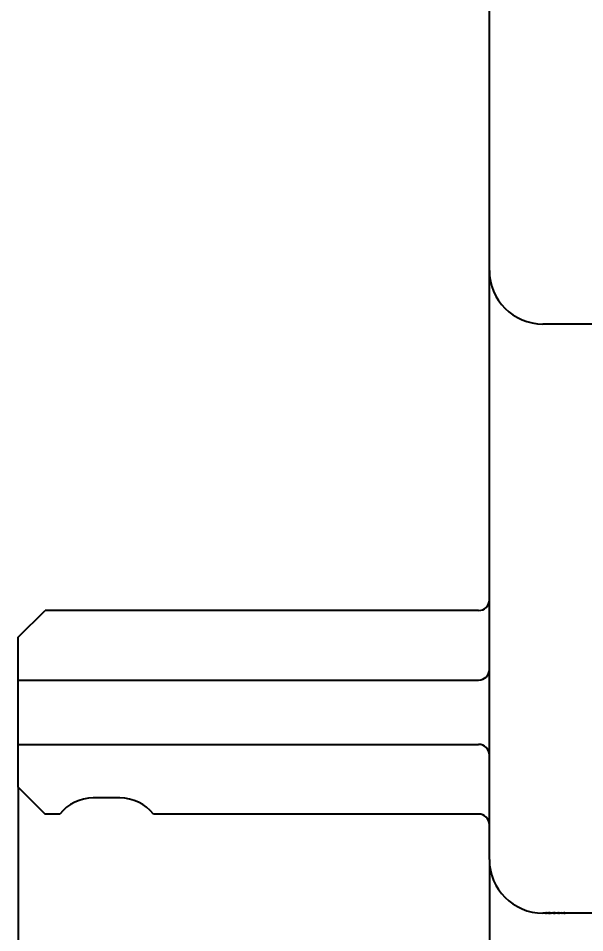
# Model space of a CAD drawing. Extents: x 0 to 420, y 0 to 297.
# Drawn here: x 134.46 to 145.04, y 171.26 to 188.34 of the extents above; entities that cross this region are included whole.
import ezdxf
from ezdxf.enums import TextEntityAlignment as Align

# ---------------------------------------------------------------- set-up
doc = ezdxf.new("R2010")
doc.units = 0
doc.header["$LTSCALE"] = 23.1
doc.layers.add('10000_FRONT', color=7, linetype='CONTINUOUS')
doc.layers.add('10100_DIM_FRONT', color=7, linetype='CONTINUOUS')
doc.dimstyles.get("Standard").update_dxf_attribs({"dimtxt": 2.5, "dimasz": 2.5, "dimexe": 1.25, "dimexo": 0.625, "dimtad": 1, "dimcen": 2.5, "dimazin": 3, "dimtfac": 1, "dimtmove": 0, "dimatfit": 3})

# ---------------------------------------------------------------- blocks, each defined once
blk = doc.blocks.new('*D0')
at = {"layer": '10100_DIM_FRONT', "color": 7, "linetype": 'CONTINUOUS'}
for p, q in [((134.462, 173.977), (134.462, 154.233)), ((178.762, 172.627), (178.762, 154.233)), ((134.462, 156.233), (156.612, 156.233)), ((178.762, 156.233), (156.612, 156.233))]:
    blk.add_line(p, q, dxfattribs=at)
for points in [[(137.962, 156.733), (134.462, 156.233), (137.962, 155.733)], [(175.262, 155.733), (178.762, 156.233), (175.262, 156.733)]]:
    blk.add_solid(points, dxfattribs=at)
blk.add_text('44.3', height=3.5, dxfattribs=at).set_placement((151.579, 157.108), (161.579, 157.108), align=Align.FIT)
blk = doc.blocks.new('*D1')
at = {"layer": '10100_DIM_FRONT', "color": 7, "linetype": 'CONTINUOUS'}
for p, q in [((143.262, 172.627), (143.262, 162.059)), ((178.762, 172.627), (178.762, 162.059)), ((143.262, 164.059), (161.012, 164.059)), ((178.762, 164.059), (161.012, 164.059))]:
    blk.add_line(p, q, dxfattribs=at)
for points in [[(146.762, 164.559), (143.262, 164.059), (146.762, 163.559)], [(175.262, 163.559), (178.762, 164.059), (175.262, 164.559)]]:
    blk.add_solid(points, dxfattribs=at)
blk.add_text('35.5', height=3.5, dxfattribs=at).set_placement((156.044, 164.934), (165.544, 164.934), align=Align.FIT)

msp = doc.modelspace()

# ---------------------------------------------------------------- linework, layer by layer
at = {"layer": '10000_FRONT', "color": 7, "linetype": 'CONTINUOUS'}
for p, q in [((143.262, 172.627), (143.262, 260.627)), ((177.762, 182.627), (144.262, 182.627)), ((134.462, 176.777), (134.962, 177.277)), ((143.062, 177.277), (134.962, 177.277)), ((134.462, 173.977), (134.462, 176.777)), ((134.462, 175.977), (143.062, 175.977)), ((134.462, 174.777), (143.062, 174.777)), ((134.462, 173.977), (134.962, 173.477)), ((136.362, 173.777), (135.862, 173.777)), ((135.238, 173.477), (134.962, 173.477)), ((143.062, 173.477), (136.987, 173.477)), ((177.762, 171.627), (144.262, 171.627))]:
    msp.add_line(p, q, dxfattribs=at)
for centre, radius, start, end in [((144.262, 183.627), 1, 180, 270), ((143.062, 177.477), 0.2, 270, 360), ((143.062, 176.177), 0.2, 270, 360), ((143.062, 174.577), 0.2, 0, 90), ((135.862, 172.977), 0.8, 90, 141.3178), ((136.362, 172.977), 0.8, 38.6822, 90), ((143.062, 173.277), 0.2, 0, 90), ((144.262, 172.627), 1, 180, 270)]:
    msp.add_arc(centre, radius, start, end, dxfattribs=at)

# ---------------------------------------------------------------- texts
msp.add_text('SIEMENS AG', height=0.05, dxfattribs=at).set_placement((144.301, 171.602), (144.687, 171.602), align=Align.FIT)

# ---------------------------------------------------------------- dimensions: what is measured, and where the dimension line sits
at = {"layer": '10100_DIM_FRONT', "color": 7, "linetype": 'CONTINUOUS'}
dim = msp.add_linear_dim(base=(134.462, 156.233), p1=(178.762, 172.627), p2=(134.462, 173.977), angle=180, dimstyle='Standard', dxfattribs=at)
dim.commit()
dim.dimension.update_dxf_attribs({"geometry": '*D0', "text_midpoint": (156.579, 158.858), "dimtype": 128})
dim = msp.add_linear_dim(base=(178.762, 164.059), p1=(143.262, 172.627), p2=(178.762, 172.627), dimstyle='Standard', dxfattribs=at)
dim.commit()
dim.dimension.update_dxf_attribs({"geometry": '*D1', "text_midpoint": (160.794, 166.684), "dimtype": 128})

doc.saveas('drawing.dxf')
